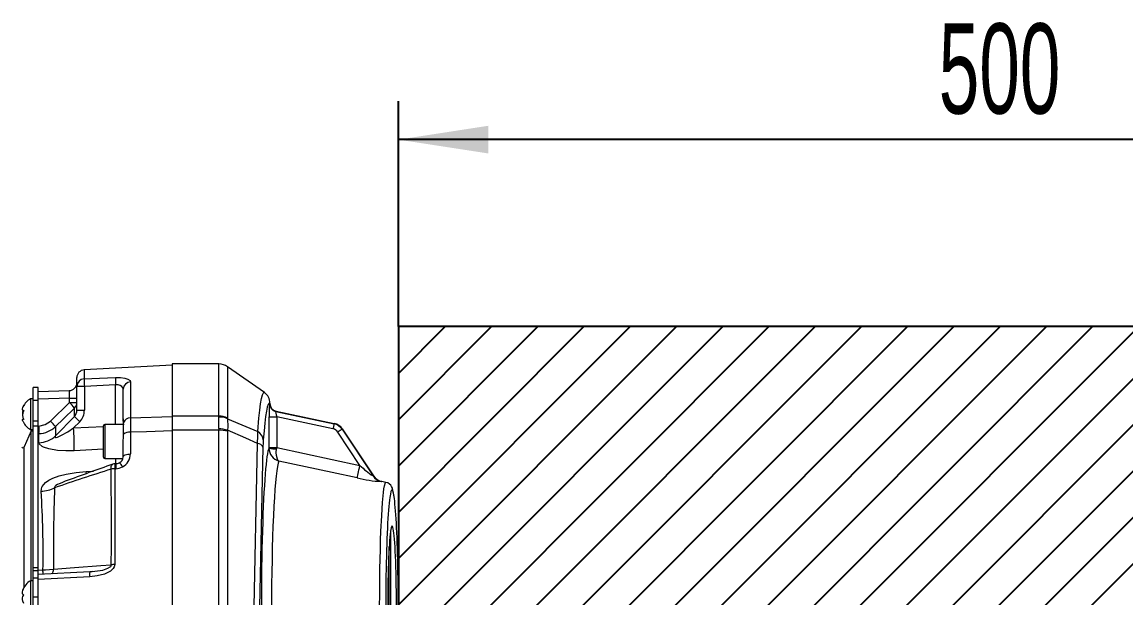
# Model space of a CAD drawing. Header units: millimetres. Extents: x -280 to 408, y 33 to 269.
# Drawn here: x 92.15 to 135.03, y 223.78 to 246.14 of the extents above; entities that cross this region are included whole.
import ezdxf

# ---------------------------------------------------------------- set-up
doc = ezdxf.new("R2010")
doc.units = ezdxf.units.MM
doc.layers.add('FORMAT', color=7, linetype='Continuous')
doc.styles.add('SLDTEXTSTYLE0', font='TXT', dxfattribs={"width": 0.605})
doc.dimstyles.new('SLDDIMSTYLE1', dxfattribs={"dimtxt": 3.5, "dimasz": 3.5, "dimexe": 0, "dimexo": 0.0625, "dimgap": 0.875, "dimtad": 1, "dimtoh": 1, "dimlfac": 10, "dimrnd": 1e-09, "dimzin": 12, "dimdsep": 46, "dimtxsty": 'SLDTEXTSTYLE0', "dimsah": 1, "dimcen": 0.09, "dimadec": 0, "dimazin": 0, "dimtfac": 1, "dimtdec": 3, "dimtofl": 0, "dimtmove": 0, "dimatfit": 3, "dimfxl": 1, "dimfrac": 2, "dimtolj": 1, "dimtzin": 12, "dimarcsym": 0})

# ---------------------------------------------------------------- blocks, each defined once
blk = doc.blocks.new('*D5')
at = {"layer": 'FORMAT', "color": 7, "transparency": 16777216}
for p, q in [((106.769, 234.314), (106.769, 243.076)), ((156.769, 234.314), (156.769, 243.076)), ((156.769, 241.576), (106.769, 241.576))]:
    blk.add_line(p, q, dxfattribs=at)
for points in [[(106.769, 241.576), (110.269, 241.038), (110.269, 242.115)], [(156.769, 241.576), (153.269, 242.115), (153.269, 241.038)]]:
    blk.add_solid(points, dxfattribs=at)
at = {"layer": 'FORMAT', "color": 7, "transparency": 16777216, "insert": (127.759, 246.088), "char_height": 3.5, "attachment_point": 1, "style": 'SLDTEXTSTYLE0'}
blk.add_mtext('500', dxfattribs=at)

msp = doc.modelspace()

# ---------------------------------------------------------------- hatches: boundary and pattern name
at = {"layer": 'FORMAT'}
h = msp.add_hatch(dxfattribs=at)
h.set_pattern_fill('ANSI31', color=256, scale=0.4, style=0)
h.paths.add_polyline_path([(156.7687, 213.3144), (156.7687, 234.3144), (106.7687, 234.3144), (106.7687, 213.3144)], flags=0)

# ---------------------------------------------------------------- linework, layer by layer
at = {"color": 7, "linetype": 'Continuous', "lineweight": 15}
for p, q in [((99.7905, 232.8644), (97.9797, 232.8644)), ((97.9797, 232.8644), (97.9797, 230.8493)), ((97.9797, 232.8144), (94.564, 232.6354)), ((101.5658, 231.7538), (100.1347, 232.7559)), ((94.2797, 231.9937), (94.2797, 232.3358)), ((94.2797, 231.0702), (94.2797, 231.9937)), ((94.5719, 231.9937), (94.2797, 231.9937)), ((95.7876, 232.0509), (94.5719, 231.9937)), ((94.5719, 231.9937), (94.5719, 231.0702)), ((96.364, 232.1714), (96.364, 230.7693)), ((92.7833, 231.9516), (92.5833, 231.9516)), ((92.5833, 231.4516), (92.5833, 231.9516)), ((92.7833, 231.4516), (92.7833, 231.9516)), ((92.7833, 231.8017), (93.9876, 231.8333)), ((96.0797, 230.7361), (96.0797, 231.8896)), ((92.224, 231.2623), (92.1907, 231.2003)), ((92.5833, 231.5144), (92.4833, 231.5144)), ((92.4833, 231.5144), (92.4833, 230.3144)), ((92.7833, 231.4516), (92.5833, 231.4516)), ((92.5833, 230.6498), (92.5833, 231.4516)), ((92.7833, 230.6498), (92.7833, 231.4516)), ((93.2568, 230.6496), (93.9954, 231.3665)), ((93.9954, 231.3665), (93.9954, 231.5338)), ((93.9954, 231.5338), (94.2797, 231.5338)), ((93.9954, 231.3665), (94.2797, 231.3665)), ((101.7678, 231.3132), (101.7797, 231.3311)), ((101.7797, 231.3432), (101.7797, 231.3311)), ((92.2157, 230.7236), (92.1839, 230.7236)), ((92.224, 231.0554), (92.2078, 231.0566)), ((93.4491, 230.0691), (94.1887, 230.8228)), ((94.2797, 231.0702), (94.5719, 231.0702)), ((96.0797, 230.7361), (96.0797, 230.5184)), ((96.364, 230.7693), (97.9797, 230.8196)), ((97.9797, 230.8493), (99.7905, 230.8493)), ((97.9797, 230.8493), (97.9797, 230.296)), ((99.7918, 230.8055), (99.7905, 230.8493)), ((100.1347, 230.7637), (100.136, 230.7389)), ((101.7439, 229.6184), (101.7439, 230.8091)), ((101.7439, 230.8091), (102.0434, 230.8091)), ((102.0166, 231.0379), (102.0052, 231.0209)), ((102.0052, 231.0209), (104.2695, 230.5396)), ((102.0166, 231.0379), (104.281, 230.5566)), ((102.0434, 230.8091), (102.0434, 229.6184)), ((104.2281, 230.3447), (102.0434, 230.8091)), ((92.5061, 230.2644), (92.2342, 229.6443)), ((92.4833, 230.3144), (92.5833, 230.3144)), ((92.5833, 230.2436), (92.5061, 230.2644)), ((92.5061, 224.4445), (92.5061, 230.2644)), ((92.7833, 230.6498), (92.5833, 230.6498)), ((92.5833, 230.4523), (92.5833, 230.6498)), ((92.7833, 230.4523), (92.5833, 230.4523)), ((92.5833, 224.9439), (92.5833, 230.4523)), ((92.7797, 230.4549), (92.8079, 230.4561)), ((92.7833, 230.4523), (92.7833, 230.6498)), ((92.7833, 224.9439), (92.7833, 230.4523)), ((94.3898, 230.6189), (94.1556, 230.3809)), ((95.3197, 229.2414), (95.3197, 230.4684)), ((96.1197, 230.5184), (95.3697, 230.5184)), ((99.7905, 230.296), (97.9797, 230.296)), ((97.9797, 230.296), (97.9797, 220.3494)), ((99.7905, 220.3494), (99.7905, 230.296)), ((100.1347, 230.2566), (100.1347, 220.3099)), ((104.2695, 230.5396), (104.281, 230.5566)), ((104.5922, 230.3452), (104.5807, 230.3282)), ((104.5807, 230.3282), (105.7855, 228.5166)), ((104.5922, 230.3452), (105.8075, 228.518)), ((92.8079, 230.1601), (92.7797, 230.1589)), ((96.364, 230.2132), (96.364, 229.3716)), ((105.2757, 228.9235), (104.4148, 230.2179)), ((96.0797, 229.2627), (96.0797, 229.7971)), ((101.0914, 220.0664), (101.2981, 229.78)), ((101.5106, 229.6311), (101.3046, 219.9507)), ((101.7438, 229.5997), (101.7439, 229.6184)), ((101.7439, 229.6184), (102.0434, 229.6184)), ((102.0434, 229.6184), (102.0377, 229.573)), ((102.0434, 229.6184), (105.2757, 228.9235)), ((95.3697, 229.1914), (96.0666, 229.1914)), ((95.7893, 228.9899), (95.7549, 228.9874)), ((95.761, 228.7971), (95.7507, 225.0796)), ((95.7954, 228.7996), (95.761, 228.7971)), ((106.1235, 228.3039), (106.0963, 228.304)), ((106.2879, 228.2689), (106.1235, 228.3039)), ((106.4797, 223.3144), (106.4797, 226.3488)), ((92.7833, 224.9439), (92.5833, 224.9439)), ((92.5833, 224.835), (92.5833, 224.9439)), ((92.7833, 224.835), (92.5833, 224.835)), ((92.5833, 224.5486), (92.5833, 224.835)), ((92.7797, 224.8583), (92.9625, 224.8681)), ((92.7833, 224.835), (92.7833, 224.9439)), ((92.7833, 224.5486), (92.7833, 224.835)), ((94.7789, 224.7949), (92.7833, 224.6852)), ((94.8743, 224.8041), (94.7788, 224.7954)), ((92.5833, 224.4445), (92.4833, 224.4445)), ((92.4833, 224.4445), (92.4833, 223.2445)), ((92.7833, 224.5486), (92.5833, 224.5486)), ((92.5833, 223.8088), (92.5833, 224.5486)), ((92.7833, 223.8088), (92.7833, 224.5486)), ((92.7833, 223.8088), (92.5833, 223.8088)), ((92.5833, 223.2197), (92.5833, 223.8088)), ((92.7833, 223.2197), (92.7833, 223.8088))]:
    msp.add_line(p, q, dxfattribs=at)
at = {"color": 8, "linetype": 'Continuous', "lineweight": 15}
for p, q in [((99.7905, 230.8493), (99.7905, 232.8644)), ((94.564, 232.6354), (94.564, 232.282)), ((100.1347, 232.7559), (100.1347, 230.7637)), ((95.7876, 230.5184), (95.7876, 232.0509)), ((93.9954, 231.5338), (92.7833, 231.502)), ((94.1556, 230.3809), (95.3197, 230.4338)), ((95.3697, 230.5184), (95.3697, 229.1914)), ((92.2342, 224.2109), (92.2342, 229.6443)), ((95.3197, 229.5506), (94.1818, 229.4988)), ((95.7954, 229.0042), (95.7954, 229.1914)), ((94.6469, 228.6864), (94.921, 228.7027)), ((106.4139, 223.3144), (106.4139, 225.7825)), ((94.7797, 224.6043), (92.7833, 224.4945))]:
    msp.add_line(p, q, dxfattribs=at)
at = {"color": 7, "linetype": 'Continuous', "lineweight": 15, "flags": 128}
for points in [[(94.564, 232.282), (95.1631, 232.3101), (95.7797, 232.339)], [(95.7797, 232.339), (95.9701, 232.3386), (96.1382, 232.3191), (96.2668, 232.2808), (96.3449, 232.2249), (96.364, 232.1714)], [(96.0797, 231.8896), (96.0701, 231.9413), (96.0311, 231.9954), (95.9668, 232.0322), (95.8827, 232.0509), (95.7876, 232.0509)], [(101.31, 230.2439), (101.3527, 230.766), (101.3842, 231.0696), (101.4171, 231.3214), (101.4517, 231.5209), (101.4873, 231.6616), (101.5263, 231.7443), (101.5658, 231.7538)], [(92.1842, 231.0583), (92.1691, 231.0815), (92.1687, 231.1227), (92.182, 231.1738), (92.208, 231.2334), (92.224, 231.2623)], [(94.1888, 231.1536), (93.7588, 230.7358), (93.4491, 230.4361)], [(94.1887, 230.8228), (94.1887, 231.0251), (94.1888, 231.1536)], [(92.1908, 230.6284), (92.1842, 230.6406), (92.1691, 230.6848), (92.1687, 230.7137), (92.182, 230.7235), (92.208, 230.7163), (92.224, 230.7075)], [(96.0913, 230.5975), (96.0847, 230.6866), (96.0797, 230.7361)], [(96.364, 230.7693), (96.3634, 230.5105), (96.364, 230.2132)], [(99.7917, 230.3551), (99.7959, 230.486), (99.7918, 230.8055)], [(100.136, 230.7389), (100.1464, 230.4181), (100.1359, 230.2884)], [(100.136, 230.7389), (100.8434, 230.4418), (101.31, 230.2439)], [(92.8079, 230.4561), (93.05, 230.5118), (93.2568, 230.6496)], [(93.4491, 230.0691), (93.4381, 230.0462), (93.4364, 230.0298), (93.4419, 230.0203), (93.4536, 230.0154), (93.4766, 230.0155), (93.5252, 230.0274), (93.6902, 230.1007), (93.9256, 230.2341), (94.1556, 230.3809)], [(93.4491, 230.4361), (93.4492, 230.289), (93.4491, 230.0691)], [(96.0914, 230.1344), (96.0939, 230.4016), (96.0913, 230.5975)], [(97.9797, 230.2658), (96.9846, 230.2334), (96.364, 230.2132)], [(101.2981, 229.78), (100.8434, 229.9803), (100.1359, 230.2884)], [(104.2695, 230.5396), (104.2681, 230.5331), (104.2654, 230.5202), (104.2613, 230.5012), (104.2561, 230.4769), (104.25, 230.448), (104.2431, 230.4156), (104.2357, 230.3808), (104.2281, 230.3447)], [(104.5807, 230.3282), (104.5751, 230.3246), (104.5641, 230.3172), (104.548, 230.3065), (104.5273, 230.2927), (104.5027, 230.2764), (104.4751, 230.2581), (104.4455, 230.2383), (104.4148, 230.2179)], [(92.8084, 229.8088), (92.8083, 230.0174), (92.8079, 230.1601)], [(96.0797, 229.7971), (96.0902, 230.0859), (96.0914, 230.1344)], [(101.2981, 229.78), (101.3115, 230.0737), (101.31, 230.2439)], [(101.5225, 229.9146), (101.5165, 229.8129), (101.5106, 229.6311)], [(94.1818, 229.4988), (93.8536, 229.4934), (93.5329, 229.5106), (93.1921, 229.5653), (92.9854, 229.6331), (92.9326, 229.6595), (92.8213, 229.7595), (92.8084, 229.8088)], [(102.1293, 229.0935), (102.1288, 229.0938), (102.1138, 229.1051), (102.1047, 229.1142), (102.0903, 229.1325), (102.0681, 229.1737), (102.0342, 229.31), (102.0277, 229.4293), (102.0377, 229.573)], [(96.0797, 229.2627), (96.0851, 229.2833), (96.1011, 229.3031), (96.127, 229.3215), (96.1621, 229.3378), (96.205, 229.3514), (96.2541, 229.3618), (96.3078, 229.3686), (96.364, 229.3716)], [(102.1293, 229.0935), (102.1013, 229.0072), (102.0737, 228.8779), (102.0478, 228.7141), (102.0227, 228.5129), (101.998, 228.2682), (101.9746, 227.9873), (101.9533, 227.6814), (101.9334, 227.3452), (101.9147, 226.97), (101.8979, 226.568), (101.8835, 226.1551), (101.8712, 225.7224), (101.8606, 225.2598), (101.8523, 224.7828), (101.8465, 224.3098), (101.8429, 223.8298), (101.8416, 223.3322), (101.8428, 222.8344), (101.8466, 222.3056), (101.8532, 221.7851), (101.8628, 221.2597), (101.8753, 220.7528)], [(105.1717, 228.4406), (104.194, 228.6506), (102.1293, 229.0935)], [(92.8919, 227.9199), (92.9228, 228.0876), (92.9316, 228.1057), (93.0682, 228.2692), (93.1967, 228.3583), (93.3431, 228.4319), (93.598, 228.5234), (93.8681, 228.5898), (94.2546, 228.6517), (94.6469, 228.6864)], [(105.1717, 228.4406), (105.1762, 228.4615), (105.1838, 228.4968), (105.1943, 228.5454), (105.2073, 228.6058), (105.2224, 228.6761), (105.2392, 228.7541), (105.2572, 228.8375), (105.2757, 228.9235)], [(106.6129, 227.6594), (106.607, 227.708), (106.5851, 227.8479), (106.5582, 227.9701), (106.5366, 228.0377), (106.5044, 228.1066), (106.4716, 228.1546), (106.4227, 228.2039), (106.3533, 228.2472), (106.2873, 228.2665)], [(92.9625, 224.8681), (93.0592, 224.8721), (93.3738, 224.894)], [(93.3738, 224.894), (94.1854, 224.9568), (95.2091, 225.0339), (95.618, 225.0644)], [(95.7507, 225.0796), (95.7357, 224.9944), (95.6927, 224.9177), (95.5878, 224.8199), (95.3539, 224.7059), (95.0708, 224.6354), (94.7797, 224.6043)], [(94.8171, 224.7967), (94.8297, 224.7979), (94.8601, 224.8007)], [(92.224, 223.8873), (92.1842, 223.9151), (92.1691, 223.956), (92.1687, 224.0119), (92.182, 224.0726), (92.208, 224.1371), (92.224, 224.1667)], [(92.224, 223.5651), (92.1842, 223.6506), (92.1691, 223.7188), (92.1687, 223.7838), (92.182, 223.8353), (92.208, 223.8743), (92.224, 223.8873)]]:
    msp.add_lwpolyline(points, dxfattribs=at)
at = {"color": 8, "linetype": 'Continuous', "lineweight": 15, "flags": 128}
for points in [[(95.6115, 228.7812), (95.6101, 228.8338), (95.6156, 228.8805), (95.6276, 228.9194), (95.6457, 228.9489), (95.6691, 228.9677), (95.6777, 228.9714)], [(94.6518, 228.593), (94.6514, 228.6009), (94.6469, 228.6864)], [(93.829, 228.3091), (93.6904, 228.2561), (93.5901, 228.2122), (93.5256, 228.1795), (93.4626, 228.1404), (93.4375, 228.1196), (93.4202, 228.0996), (93.4133, 228.0852), (93.4123, 228.0716), (93.4174, 228.0591)], [(106.0729, 220.8497), (106.0631, 221.232), (106.055, 221.6332), (106.0444, 222.4274), (106.0416, 222.8455), (106.0405, 223.2702), (106.0435, 224.0899), (106.0476, 224.5032), (106.0535, 224.9109), (106.0697, 225.6642), (106.0804, 226.0265), (106.0926, 226.3716), (106.1202, 226.9742), (106.1361, 227.245), (106.1533, 227.4889), (106.1892, 227.873), (106.2087, 228.0217), (106.2288, 228.137), (106.269, 228.2587), (106.2875, 228.2672)], [(94.874, 224.8074), (95.2854, 224.8651), (95.4868, 224.9299), (95.5748, 224.9821), (95.5985, 225.0059), (95.6089, 225.0216), (95.6174, 225.0449), (95.618, 225.0644)]]:
    msp.add_lwpolyline(points, dxfattribs=at)
at = {"color": 7, "linetype": 'Continuous', "lineweight": 15}
for centre, radius, start, end in [((99.7905, 232.2644), 0.6, 55, 90), ((94.5797, 232.3358), 0.3, 93, 180), ((93.9797, 232.1332), 0.3, 271.5, 0), ((94.5735, 231.9883), 0.2938, 91.84101, 178.94694), ((99.4179, 232.2699), 4.8539, 179.85796, 183.2621), ((100.6415, 232.3273), 4.8618, 179.86177, 183.25866), ((96.37, 231.8811), 0.2904, 91.1828, 178.31591), ((101.2787, 231.3432), 0.501, 0.00217, 55.0335), ((92.8232, 230.9024), 0.7, 119.04975, 154.80278), ((92.3141, 229.6452), 2.4062, 38.82084, 45.67245), ((93.9845, 231.3668), 0.2952, 313.7816, 359.94326), ((102.0685, 231.3149), 0.3007, 180.31328, 257.86001), ((92.4477, 230.8815), 0.2834, 142.13013, 217.86987), ((92.4077, 230.9525), 0.2408, 150.74343, 187.15442), ((93.9035, 231.0682), 0.3762, 319.2941, 0.30654), ((98.7809, 235.1498), 6.3096, 223.29671, 225.89824), ((93.9253, 231.0686), 0.6466, 315.92787, 0.14367), ((96.3589, 230.475), 0.2943, 89.00887, 155.40246), ((99.7954, 230.1342), 0.7151, 61.67232, 90.38692), ((99.8317, 230.0899), 0.7167, 64.88057, 93.19045), ((92.8232, 230.9263), 0.7, 205.22637, 240.95025), ((90.8285, 230.3081), 1.9849, 355.72403, 4.27597), ((92.7613, 231.1514), 0.9924, 272.69014, 313.8754), ((91.5501, 228.9186), 2.4308, 38.62759, 45.40584), ((72.664, 229.3021), 21.5186, 0.52362, 2.87364), ((95.3697, 230.4684), 0.05, 90, 180), ((99.8016, 228.8712), 1.4249, 76.48345, 90.44684), ((99.7173, 229.0499), 1.3073, 71.32672, 86.73665), ((92.7624, 230.8408), 1.033, 272.55579, 311.6655), ((96.3314, 229.8148), 0.3997, 85.32173, 126.91024), ((101.1131, 229.8836), 0.4106, 4.32961, 61.34524), ((92.1885, 229.6644), 0.05, 197, 336.32949), ((101.2725, 229.5173), 0.2639, 25.55098, 84.43737), ((102.2684, 229.5993), 0.5246, 179.95841, 254.6187), ((101.9754, 230.5161), 0.9452, 255.81866, 273.77802), ((124.0405, 146.9637), 86.7735, 109.078063, 110.374905), ((95.3697, 229.2414), 0.05, 180, 270), ((95.7767, 228.6882), 0.3, 94.17381, 109.27482), ((95.7645, 229.3318), 0.3428, 274.14828, 298.28761), ((95.8277, 229.2631), 0.2502, 292.95814, 358.24842), ((95.7876, 229.3863), 0.5766, 297.50496, 358.53695), ((130.9918, 117.5859), 116.6883, 107.650123, 108.784302), ((95.7605, 228.09), 0.7071, 89.96125, 102.16992), ((-131.0331, 226.5235), 226.6558, 359.631141, 0.570723), ((107.96, 231.7646), 3.9086, 226.62553, 236.1986), ((106.2955, 232.849), 4.5494, 255.69857, 267.49046), ((106.2024, 228.7924), 0.4998, 213.48484, 257.74813), ((106.2285, 228.799), 0.5061, 213.71809, 258.0271), ((92.8079, 229.2981), 1.3808, 273.4896, 296.19307), ((57.8177, 225.5822), 35.1521, 358.8359, 3.81299), ((153.6358, 225.6464), 60.2667, 177.705643, 180.715382), ((106.3797, 226.3488), 0.1, 0, 26.30824), ((95.768, 224.346), 0.7339, 91.34929, 101.79135), ((92.8232, 223.8326), 0.7, 119.04975, 159.25328), ((92.3541, 224.0267), 0.1911, 132.90136, 166.01527)]:
    msp.add_arc(centre, radius, start, end, dxfattribs=at)
at = {"color": 8, "linetype": 'Continuous', "lineweight": 15}
for centre, radius, start, end in [((97.1559, 228.9373), 1.402, 177.95144, 185.73996), ((97.2054, 228.9405), 1.417, 178.00314, 185.70822), ((95.7383, 228.7452), 0.3412, 22.34886, 56.51095), ((88.8716, 224.6648), 4.0959, 0.42765, 2.84528), ((92.9788, 224.8891), 0.395, 333.91875, 0.70172), ((95.8589, 224.7039), 1.0837, 175.18355, 185.27678)]:
    msp.add_arc(centre, radius, start, end, dxfattribs=at)
at = {"color": 7, "linetype": 'Continuous', "lineweight": 15}
for centre, major_axis, ratio, start_param, end_param in [((93.9797, 231.533), (0.0079, 0.3003), 0.0521746, 4.7164989, 6.2859253), ((101.7629, 223.3144), (0, 8.0352), 0.0524431, 6.2432239, 6.8901081), ((101.7701, 230.8035), (-0.0003, 0.5112), 0.0512564, 0.076342, 1.5598719), ((102.0801, 231.3323), (0.1676, 0.2504), 0.9955903, 2.1626571, 3.5204483), ((102.0696, 230.8035), (-0.0637, 0.2177), 0.1041274, 0.0312102, 1.51474), ((100.7902, 229.8236), (-0.6288, 1.2387), 0.6274134, 0.8412525, 0.8905205), ((101.1344, 230.0022), (0.9712, -0.4018), 0.5901931, 3.3318378, 3.3811057), ((104.1645, 230.0504), (0.1693, 0.2493), 0.995566, 5.8975144, 6.6688562), ((104.1645, 230.0504), (0.2812, 0.414), 0.9991022, 5.8975144, 6.6688562), ((104.1752, 230.066), (0.2822, 0.4155), 0.995566, 5.8975144, 6.6688562), ((101.7774, 223.3144), (0, 6.3179), 0.052411, 0.1016127, 2.0253915), ((95.764, 229.3598), (0.591, 0.1109), 0.9320437, 4.5915704, 5.0434562), ((108.9936, 223.7175), (-3.2152, 4.7957), 0.0719452, 6.2184028, 6.2641433), ((106.522, 223.3144), (0, 4.6615), 0.052411, 0.35635, 2.2119841), ((106.522, 223.3144), (0, 4.6615), 0.052411, 4.1666603, 5.8989764), ((106.5255, 223.3144), (0, 3.26), 0.0524078, 3.8489376, 8.8221528)]:
    msp.add_ellipse(centre, major_axis=major_axis, ratio=ratio, start_param=start_param, end_param=end_param, dxfattribs=at)
at = {"color": 8, "linetype": 'Continuous', "lineweight": 15}
msp.add_ellipse((106.522, 223.3144), major_axis=(0, 4.6615), ratio=0.052411, start_param=5.8989764, end_param=6.6395353, dxfattribs=at)
at = {"layer": 'FORMAT', "color": 7}
for p, q in [((106.7687, 234.3144), (106.7687, 213.3144)), ((156.7687, 234.3144), (106.7687, 234.3144))]:
    msp.add_line(p, q, dxfattribs=at)

# ---------------------------------------------------------------- dimensions: what is measured, and where the dimension line sits
dim = msp.add_linear_dim(base=(106.7687, 241.5765), p1=(156.7687, 234.3144), p2=(106.7687, 234.3144), dimstyle='SLDDIMSTYLE1', dxfattribs=at)
dim.commit()
dim.dimension.update_dxf_attribs({"geometry": '*D5', "text_midpoint": (131.7687, 241.5765), "dimtype": 160})

doc.saveas('drawing.dxf')
